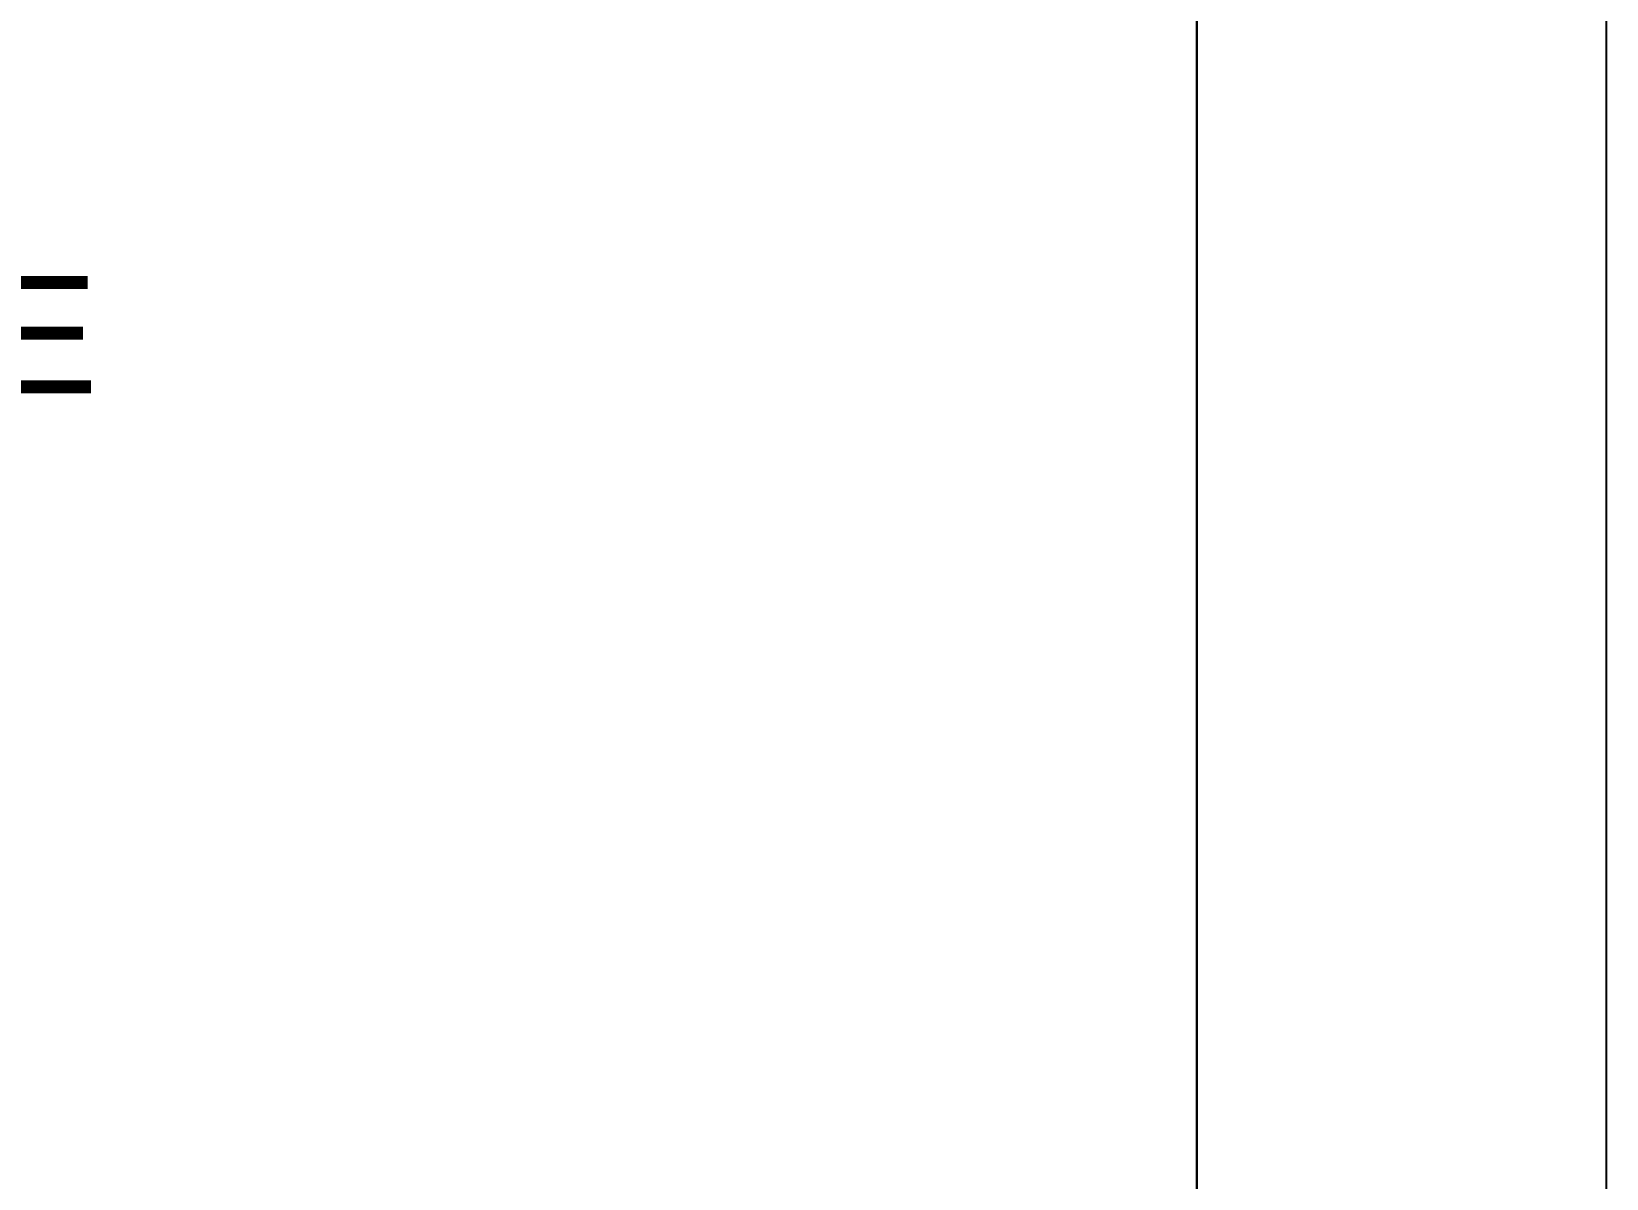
# Model space of a CAD drawing. Header units: millimetres. Extents: x 886808 to 1650903, y -1008069 to 230892.
# Drawn here: x 1648285 to 1650903, y -183236 to -181330 of the extents above; entities that cross this region are included whole.
import ezdxf

# ---------------------------------------------------------------- set-up
doc = ezdxf.new("R2010")
doc.units = ezdxf.units.MM
doc.layers.add('0___TUONG XAY MOI', color=10, linetype='Continuous', lineweight=40)
doc.layers.add('A-Wall', color=113, linetype='Continuous', lineweight=30)
doc.layers.add('i_Chu', color=9, linetype='Continuous')
doc.layers.add('TUONG', color=1, linetype='Continuous')
doc.styles.add('Arial_6', font='arial.ttf', dxfattribs={"height": 1.327769})

# ---------------------------------------------------------------- blocks, each defined once
blk = doc.blocks.new('ÈGERGER')
at = {"layer": 'A-Wall', "linetype": 'Continuous', "transparency": 33554636}
blk.add_line((-132098.2, -849840.2), (-132098.2, -883771.8), dxfattribs=at)
at = {"layer": 'Defpoints', "transparency": 33554636}
blk.add_lwpolyline([(-181644, -884626), (-131244, -884626), (-131244, -848986), (-181644, -848986)], close=True, dxfattribs=at)
at = {"layer": 'TUONG', "transparency": 33554636}
blk.add_line((-132098.2, -849840.2), (-132098.2, -883771.8), dxfattribs=at)
at = {"layer": 'i_Chu', "transparency": 33554636, "style": 'Arial_6'}
blk.add_text('NHÀ HÀNG VÀ COFFEE', height=244.711, dxfattribs=at).set_placement((-138226, -875904.8))

msp = doc.modelspace()

# ---------------------------------------------------------------- block references
at = {"layer": '0___TUONG XAY MOI', "transparency": 33554636, "xscale": 0.7972382581455364, "yscale": 0.7972382581455364, "zscale": 0.7972382581455364}
msp.add_blockref('ÈGERGER', (1755535.8, 516373.7), dxfattribs=at)

doc.saveas('drawing.dxf')
